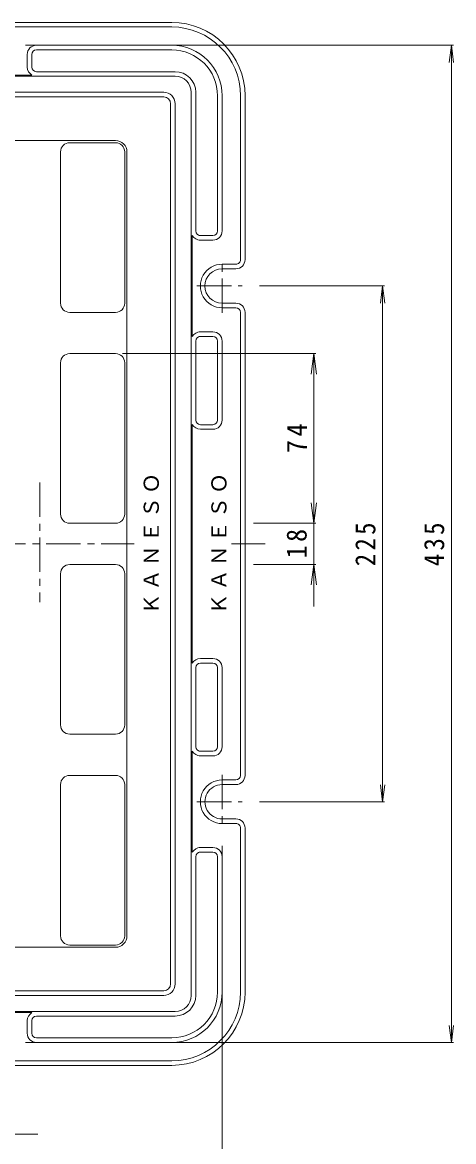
# Model space of a CAD drawing. Units: millimetres, scale not verified. Extents: x -520 to 527, y -404 to 383.
# Drawn here: x -155.8 to 32.3, y -151.6 to 336.7 of the extents above; entities that cross this region are included whole.
import ezdxf

# ---------------------------------------------------------------- set-up
doc = ezdxf.new("R2010")
doc.units = ezdxf.units.MM
doc.header["$LTSCALE"] = 3
doc.linetypes.add('CHAIN1', pattern=[8, 5, -1, 1, -1])
for name, color, linetype, lineweight in [('0-0', 3, 'Continuous', 18), ('0-1', 2, 'Continuous', 18), ('0-2', 6, 'Continuous', 9), ('0-4', 7, 'Continuous', 18)]:
    doc.layers.add(name, color=color, linetype=linetype, lineweight=lineweight)
doc.styles.add('ＭＳ ゴシック', font='')
doc.styles.get('ＭＳ ゴシック').set_extended_font_data('MS Gothic')

msp = doc.modelspace()

# ---------------------------------------------------------------- linework, layer by layer
at = {"layer": '0-0'}
for p, q in [((-94.192, 304.176), (-478.192, 304.176)), ((-91.192, 301.176), (-91.192, -82.824)), ((-115.192, 285.176), (-457.192, 285.176)), ((-115.192, 284.176), (-135.192, 284.176)), ((-139.192, 280.176), (-139.192, 214.176)), ((-111.192, 214.176), (-111.192, 280.176)), ((-110.192, 280.176), (-110.192, -61.824)), ((-115.192, 210.176), (-135.192, 210.176)), ((-115.192, 192.176), (-135.192, 192.176)), ((-139.192, 122.176), (-139.192, 188.176)), ((-111.192, 122.176), (-111.192, 188.176)), ((-115.192, 118.176), (-135.192, 118.176)), ((-115.192, 100.176), (-135.192, 100.176)), ((-139.192, 96.176), (-139.192, 30.176)), ((-111.192, 96.176), (-111.192, 30.176)), ((-115.192, 26.176), (-135.192, 26.176)), ((-115.192, 8.176), (-135.192, 8.176)), ((-139.192, -61.824), (-139.192, 4.176)), ((-111.192, 4.176), (-111.192, -61.824)), ((-115.192, -66.824), (-457.192, -66.824)), ((-115.192, -65.824), (-135.192, -65.824)), ((-94.192, -85.824), (-478.192, -85.824))]:
    msp.add_line(p, q, dxfattribs=at)
at = {"layer": '0-0', "linetype": 'CHAIN1'}
for p, q in [((-457.432, 109.176), (-107.053, 109.176)), ((-64.546, 109.176), (-49.895, 109.176))]:
    msp.add_line(p, q, dxfattribs=at)
at = {"layer": '0-0'}
for centre, radius, start, end in [((-94.192, 301.176), 3, 0, 90), ((-135.192, 280.176), 4, 90, 180), ((-115.192, 280.176), 5, 0, 90), ((-115.192, 280.176), 4, 0, 90), ((-135.192, 214.176), 4, 180, 270), ((-115.192, 214.176), 4, 270, 0), ((-135.192, 188.176), 4, 90, 180), ((-115.192, 188.176), 4, 0, 90), ((-135.192, 122.176), 4, 180, 270), ((-115.192, 122.176), 4, 270, 0), ((-135.192, 96.176), 4, 90, 180), ((-115.192, 96.176), 4, 0, 90), ((-135.192, 30.176), 4, 180, 270), ((-115.192, 30.176), 4, 270, 0), ((-135.192, 4.176), 4, 90, 180), ((-115.192, 4.176), 4, 0, 90), ((-135.192, -61.824), 4, 180, 270), ((-115.192, -61.824), 4, 270, 0), ((-115.192, -61.824), 5, 270, 0), ((-94.192, -82.824), 3, 270, 0)]:
    msp.add_arc(centre, radius, start, end, dxfattribs=at)
at = {"layer": '0-1'}
for p, q in [((-162.192, 336.676), (-90.692, 336.676)), ((-162.192, 334.676), (-90.692, 334.676)), ((-153.692, 322.676), (-153.692, 317.176)), ((-151.692, 317.176), (-151.692, 322.676)), ((-149.692, 326.676), (-90.692, 326.676)), ((-90.692, 324.676), (-149.692, 324.676)), ((-483.192, 313.176), (-89.192, 313.176)), ((-151.628, 313.676), (-195.756, 313.676)), ((-149.692, 315.176), (-89.192, 315.176)), ((-94.192, 306.176), (-478.192, 306.176)), ((-82.192, 306.176), (-82.192, 109.176)), ((-80.192, 245.676), (-80.192, 306.176)), ((-70.692, 304.676), (-70.692, 245.676)), ((-68.692, 245.676), (-68.692, 304.676)), ((-60.692, 233.176), (-60.692, 304.676)), ((-58.692, 233.176), (-58.692, 304.676)), ((-89.192, -82.824), (-89.192, 301.176)), ((-81.692, 243.739), (-81.692, 199.612)), ((-78.692, 243.676), (-72.692, 243.676)), ((-72.692, 241.676), (-78.692, 241.676)), ((-62.692, 231.176), (-68.692, 231.176)), ((-68.692, 229.176), (-62.692, 229.176)), ((-68.692, 214.176), (-62.692, 214.176)), ((-62.692, 212.176), (-68.692, 212.176)), ((-60.692, 109.176), (-60.692, 210.176)), ((-58.692, 109.176), (-58.692, 210.176)), ((-72.692, 201.676), (-78.692, 201.676)), ((-80.192, 197.676), (-80.192, 163.176)), ((-78.692, 199.676), (-72.692, 199.676)), ((-70.692, 197.676), (-70.692, 163.176)), ((-68.692, 163.176), (-68.692, 197.676)), ((-81.692, 57.112), (-81.692, 161.239)), ((-78.192, 161.176), (-72.692, 161.176)), ((-78.192, 159.176), (-72.692, 159.176)), ((-82.192, -87.824), (-82.192, 109.176)), ((-60.692, 109.176), (-60.692, 8.176)), ((-58.692, 109.176), (-58.692, 8.176)), ((-78.192, 59.176), (-72.692, 59.176)), ((-80.192, 20.676), (-80.192, 55.176)), ((-78.192, 57.176), (-72.692, 57.176)), ((-70.692, 20.676), (-70.692, 55.176)), ((-68.692, 55.176), (-68.692, 20.676)), ((-81.692, -25.388), (-81.692, 18.739)), ((-78.692, 18.676), (-72.692, 18.676)), ((-72.692, 16.676), (-78.692, 16.676)), ((-62.692, 6.176), (-68.692, 6.176)), ((-68.692, 4.176), (-62.692, 4.176)), ((-68.692, -10.824), (-62.692, -10.824)), ((-62.692, -12.824), (-68.692, -12.824)), ((-60.692, -14.824), (-60.692, -86.324)), ((-58.692, -14.824), (-58.692, -86.324)), ((-72.692, -23.324), (-78.692, -23.324)), ((-80.192, -27.324), (-80.192, -87.824)), ((-78.692, -25.324), (-72.692, -25.324)), ((-70.692, -86.324), (-70.692, -27.324)), ((-68.692, -27.324), (-68.692, -86.324)), ((-94.192, -87.824), (-478.192, -87.824)), ((-204.65, -94.824), (-89.192, -94.824)), ((-151.628, -95.324), (-195.756, -95.324)), ((-149.692, -96.824), (-89.192, -96.824)), ((-153.692, -104.324), (-153.692, -98.824)), ((-151.692, -98.824), (-151.692, -104.324)), ((-90.692, -106.324), (-149.692, -106.324)), ((-149.692, -108.324), (-90.692, -108.324)), ((-162.192, -116.324), (-90.692, -116.324)), ((-162.192, -118.324), (-90.692, -118.324))]:
    msp.add_line(p, q, dxfattribs=at)
at = {"layer": '0-1', "linetype": 'CHAIN1'}
for p, q in [((-68.692, 209.923), (-68.692, 233.417)), ((-79.667, 221.676), (-59.933, 221.676)), ((-68.692, 8.429), (-68.692, -15.066)), ((-79.667, -3.324), (-59.933, -3.324))]:
    msp.add_line(p, q, dxfattribs=at)
at = {"layer": '0-1'}
for centre, radius, start, end in [((-90.692, 304.676), 32, 0.00009, 90), ((-90.692, 304.676), 30, 0.00011, 90), ((-149.692, 322.676), 4, 90, 180), ((-149.692, 322.676), 2, 90, 180), ((-90.692, 304.676), 22, 0.00014, 90), ((-90.692, 304.676), 20, 0.00012, 90), ((-149.692, 317.176), 4, 180, 241.04478), ((-149.692, 317.176), 2, 180.00024, 270), ((-89.192, 306.176), 9, 0.00006, 90), ((-89.192, 306.176), 7, 0.00014, 90), ((-94.192, 301.176), 5, 0, 90), ((-78.192, 245.676), 2, 180, 270), ((-72.692, 245.676), 2, 270, 0), ((-72.692, 245.676), 4, 270, 0), ((-78.192, 245.676), 4, 208.95522, 270), ((-68.692, 221.676), 9.5, 89.99989, 269.99989), ((-62.692, 233.176), 2, 269.99976, 0), ((-62.692, 233.176), 4, 270, 0), ((-68.692, 221.676), 7.5, 89.99994, 269.99994), ((-62.692, 210.176), 4, 0, 90), ((-62.692, 210.176), 2, 0, 89.99976), ((-78.192, 197.676), 4, 90, 151.04478), ((-72.692, 197.676), 4, 0, 90), ((-78.192, 197.676), 2, 90, 180), ((-72.692, 197.676), 2, 0, 90), ((-78.192, 163.176), 4, 208.95004, 270), ((-78.192, 163.176), 2, 180, 270), ((-72.692, 163.176), 2, 270, 0), ((-72.692, 163.176), 4, 270, 0), ((-78.192, 55.176), 4, 90, 151.04996), ((-72.692, 55.176), 4, 0, 90), ((-78.192, 55.176), 2, 90, 180), ((-72.692, 55.176), 2, 0, 90), ((-78.192, 20.676), 2, 180, 270), ((-72.692, 20.676), 2, 270, 0), ((-72.692, 20.676), 4, 270, 0), ((-78.192, 20.676), 4, 208.95522, 270), ((-68.692, -3.324), 9.5, 90.00011, 270.00011), ((-62.692, 8.176), 4, 270, 0), ((-62.692, 8.176), 2, 270.00024, 0), ((-68.692, -3.324), 7.5, 90.00006, 270.00006), ((-62.692, -14.824), 4, 0, 90), ((-62.692, -14.824), 2, 0, 90.00024), ((-78.192, -27.324), 4, 90, 151.04478), ((-72.692, -27.324), 4, 0, 90), ((-78.192, -27.324), 2, 90, 180), ((-72.692, -27.324), 2, 0, 90), ((-94.192, -82.824), 5, 270, 0), ((-90.692, -86.324), 22, 270, 359.99986), ((-90.692, -86.324), 20, 270, 359.99988), ((-90.692, -86.324), 32, 270, 359.99991), ((-90.692, -86.324), 30, 270, 359.99989), ((-89.192, -87.824), 7, 270, 359.99986), ((-89.192, -87.824), 9, 270, 359.99994), ((-149.692, -98.824), 4, 118.95509, 179.99988), ((-149.692, -98.824), 2, 90, 179.99976), ((-149.692, -104.324), 4, 179.99988, 269.99988), ((-149.692, -104.324), 2, 180, 270)]:
    msp.add_arc(centre, radius, start, end, dxfattribs=at)
at = {"layer": '0-2', "linetype": 'CHAIN1'}
msp.add_line((-148.192, 135.907), (-148.192, 83.771), dxfattribs=at)
at = {"layer": '0-4'}
for p, q in [((-154.45, 326.676), (32.208, 326.676)), ((31.308, 326.676), (30.329, 319.24)), ((31.308, -108.324), (31.308, 326.676)), ((31.308, 326.676), (32.287, 319.24)), ((-52.432, 221.676), (2.208, 221.676)), ((1.308, 221.676), (0.329, 214.24)), ((1.308, -3.324), (1.308, 221.676)), ((1.308, 221.676), (2.287, 214.24)), ((-112.192, 192.176), (-27.792, 192.176)), ((-28.692, 192.176), (-29.867, 183.253)), ((-28.692, 81.82), (-28.692, 192.176)), ((-28.692, 192.176), (-27.517, 183.253)), ((-28.692, 118.176), (-29.867, 127.099)), ((-28.692, 118.176), (-27.517, 127.099)), ((-54.936, 118.176), (-27.792, 118.176)), ((-54.936, 100.176), (-27.792, 100.176)), ((-28.692, 100.176), (-29.867, 91.253)), ((-28.692, 100.176), (-27.517, 91.253)), ((1.308, -3.324), (0.329, 4.111)), ((1.308, -3.324), (2.287, 4.111)), ((-52.432, -3.324), (2.208, -3.324)), ((-68.692, -22.566), (-68.692, -209.224)), ((31.308, -108.324), (30.329, -100.889)), ((31.308, -108.324), (32.287, -100.889)), ((-154.45, -108.324), (32.208, -108.324)), ((-149.154, -148.324), (-194.988, -148.324))]:
    msp.add_line(p, q, dxfattribs=at)

# ---------------------------------------------------------------- texts
at = {"layer": '0-0', "color": 7, "insert": (-96.192, 78.426), "char_height": 6.598, "attachment_point": 7, "rotation": 90, "style": 'ＭＳ ゴシック'}
msp.add_mtext('\\T1.17;ＫＡＮＥＳＯ', dxfattribs=at)
at = {"layer": '0-1', "color": 7, "insert": (-66.669, 78.426), "char_height": 6.598, "attachment_point": 7, "rotation": 90, "style": 'ＭＳ ゴシック'}
msp.add_mtext('\\T1.17;ＫＡＮＥＳＯ', dxfattribs=at)
at = {"layer": '0-4', "color": 2, "char_height": 8.798, "attachment_point": 7, "rotation": 90, "style": 'ＭＳ ゴシック'}
for s, insert in [('\\T1.27;\\W0.95;74', (-31.692, 148.801)), ('\\T1.27;\\W0.9;225', (-1.692, 99.426)), ('\\T1.27;\\W0.9;435', (28.308, 99.426)), ('\\T1.27;\\W0.95;18', (-31.692, 102.801))]:
    msp.add_mtext(s, dxfattribs=dict(at, insert=insert))

doc.saveas('drawing.dxf')
